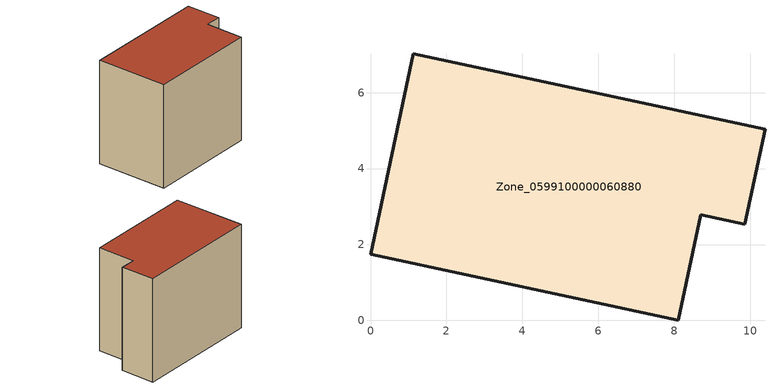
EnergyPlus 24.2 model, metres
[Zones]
Zone_0599100000060880
 floor ground (C_G): 0,1.74 1.13,7.03 10.39,5.04 9.86,2.54 8.7,2.79 8.1,0 z0
 wall outside (C_F): 1.13,7.03 0,1.74 8.1,0 8.7,2.79 9.86,2.54 10.39,5.04 1.13,7.03 z0:7.8
 roof outside (C_R): 10.39,5.04 1.13,7.03 0,1.74 8.1,0 8.7,2.79 9.86,2.54 z7.8
[BUILDING]
Pand.0599100000060880: North Axis=0; Terrain=City; Loads Convergence Tolerance Value=0.04; Temperature Convergence Tolerance Value=0.4; Solar Distribution=FullExterior; Maximum Number of Warmup Days=25; Minimum Number of Warmup Days=1
[Site:Location]
Rotterdam.The.Hague.AP_ZH_NLD Design_Conditions: Latitude=51.96; Longitude=4.45; Time Zone=1; Elevation=-4.5
[SITE:GROUNDTEMPERATURE:BUILDINGSURFACE]
18, 18, 18, 18, 18, 18, 18, 18, 18, 18, 18, 18
[MATERIAL] Thermal Absorptance=0.9; Solar Absorptance=0.7; Visible Absorptance=0.7
Name | Roughness | Thickness | Conductivity | Density | Specific Heat
G.TI.1975-1991 | MediumSmooth | 0.15 | 0.288461 | 540 | 1210
F.TI.1975-1991 | Rough | 0.3 | 0.230769 | 1920 | 840
R.TI.1975-1991 | MediumRough | 0.2 | 0.153846 | 1500 | 1000
[CONSTRUCTION]
C_G: G.TI.1975-1991
C_F: F.TI.1975-1991
C_R: R.TI.1975-1991
[ZONE]
Zone_0599100000060880: Type=1; Multiplier=1; Ceiling Height=Autocalculate; Volume=Autocalculate; Floor Area=autocalculate; Part of Total Floor Area=Yes
[ZONEINFILTRATION:DESIGNFLOWRATE]
Infil_Zone_0599100000060880: Zone or ZoneList or Space or SpaceList=Zone_0599100000060880; Schedule=AlwaysOn; Design Flow Rate Calculation Method=Flow/Area; Flow Rate per Floor Area=0.003; Constant Term Coefficient=1; Temperature Term Coefficient=0; Velocity Term Coefficient=0; Velocity Squared Term Coefficient=0
[HVACTEMPLATE:ZONE:IDEALLOADSAIRSYSTEM]
Zone_0599100000060880: Maximum Heating Supply Air Temperature=50; Minimum Cooling Supply Air Temperature=13; Maximum Heating Supply Air Humidity Ratio=0.0156; Minimum Cooling Supply Air Humidity Ratio=0.0077; Heating Limit=NoLimit; Cooling Limit=NoLimit; Dehumidification Control Type=ConstantSensibleHeatRatio; Cooling Sensible Heat Ratio=0.7; Dehumidification Setpoint=60; Humidification Control Type=None; Humidification Setpoint=30; Outdoor Air Method=None; Outdoor Air Flow Rate per Person=0.00944; Outdoor Air Flow Rate per Zone Floor Area=0; Outdoor Air Flow Rate per Zone=0; Demand Controlled Ventilation Type=None; Outdoor Air Economizer Type=NoEconomizer; Heat Recovery Type=None; Sensible Heat Recovery Effectiveness=0.7; Latent Heat Recovery Effectiveness=0.65
[ZONECONTROL:THERMOSTAT]
ThermostatControl_Zone_0599100000060880: Zone or ZoneList=Zone_0599100000060880; Control Type Schedule=DualSetpointControlType; Control 1=Thermostat_Zone_0599100000060880; Temperature Difference Between Cutout And Setpoint=0
[THERMOSTATSETPOINT:DUALSETPOINT]
Thermostat_Zone_0599100000060880: Heating Setpoint Temperature Schedule=HeatingSetpoint_Zone_0599100000060880; Cooling Setpoint Temperature Schedule=CoolingSetpoint_Zone_0599100000060880
[SCHEDULE:COMPACT]
HeatingSetpoint_Zone_0599100000060880: Through: 12/31, For: AllDays, Until: 24:00, 21
CoolingSetpoint_Zone_0599100000060880: Through: 12/31, For: AllDays, Until: 24:00, 24
DualSetpointControlType: Through: 12/31, For: AllDays, Until: 24:00, 4
AlwaysOn: Through: 12/31, For: AllDays, Until: 24:00, 1
